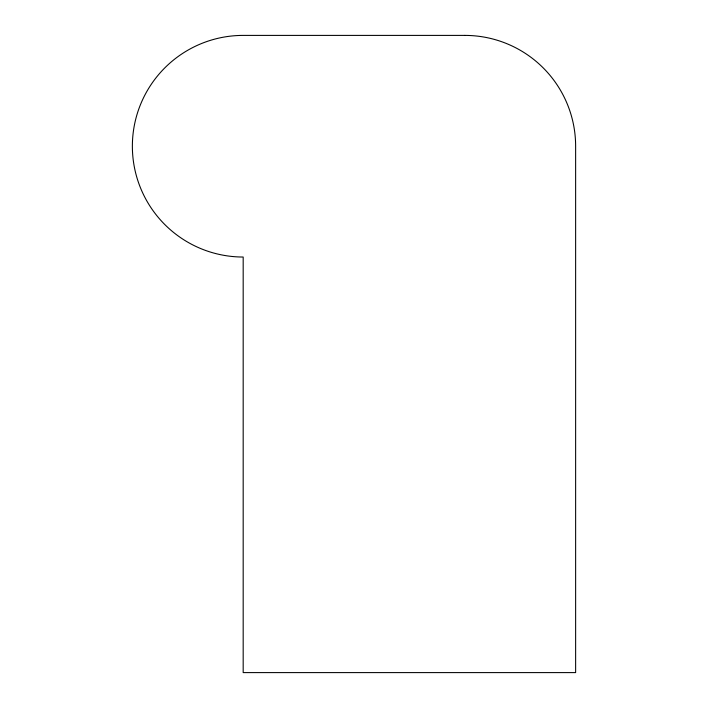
<?xml version="1.0" encoding="UTF-8"?>
<svg xmlns="http://www.w3.org/2000/svg" width="708" height="708" viewBox="0 0 708 708"><rect width="100%" height="100%" fill="white"/><g stroke="black" fill="none" stroke-linecap="round" stroke-linejoin="round"><path stroke-width="1.06" d="M464.82 35.4L243.18 35.4A110.82 110.82 0 0 0 132.369 146.22A110.82 110.82 0 0 0 243.18 257.031L243.18 672.6L575.631 672.6L575.631 146.22A110.82 110.82 0 0 0 464.82 35.4"/></g></svg>
